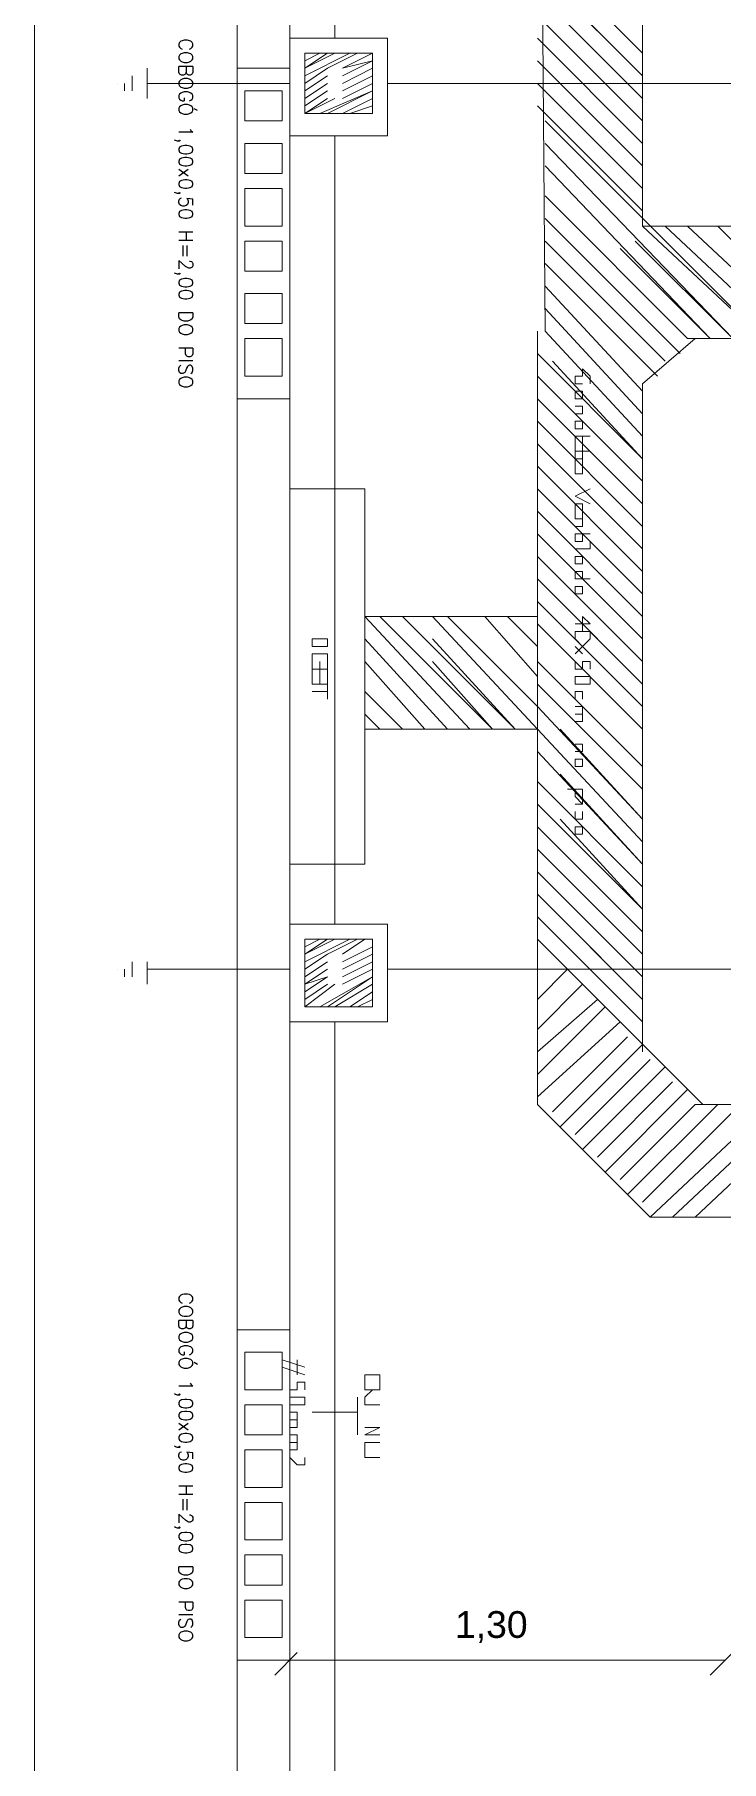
# Model space of a CAD drawing. Header units: inches. Extents: x 5 to 1823, y 18 to 726.
# Drawn here: x 484.92 to 486.97, y 289.36 to 294.52 of the extents above; entities that cross this region are included whole.
import ezdxf

# ---------------------------------------------------------------- set-up
doc = ezdxf.new("R2010")
doc.units = ezdxf.units.IN
doc.header["$MEASUREMENT"] = 0
for name, color, linetype in [('PDF2_0', 7, 'Continuous'), ('PDF2_01', 1, 'Continuous'), ('PDF2_03', 3, 'Continuous'), ('PDF2_06', 6, 'Continuous'), ('PDF2_EL0001', 1, 'Continuous'), ('PDF2_PROJET', 4, 'Continuous'), ('PDF2_QUADROS', 1, 'Continuous'), ('PDF2_Texto', 1, 'Continuous')]:
    doc.layers.add(name, color=color, linetype=linetype)
doc.styles.add('PDF Arial', font='arial.ttf')
doc.styles.add('PDF RomanS', font='romans__.ttf')

msp = doc.modelspace()

# ---------------------------------------------------------------- linework, layer by layer
at = {"layer": 'PDF2_0', "lineweight": 5}
for points in [[(485.2102, 294.3548), (485.2102, 294.3997)], [(485.2551, 294.3324), (485.2551, 294.4222)], [(485.1653, 294.3773), (485.1653, 294.3773)], [(485.1877, 294.3548), (485.1877, 294.3773)], [(485.7715, 292.6934), (485.749, 292.6934)], [(485.794, 292.626), (485.794, 292.6485), (485.794, 292.6709), (485.7715, 292.6709), (485.749, 292.6709), (485.749, 292.6485), (485.749, 292.626), (485.7715, 292.626), (485.7715, 292.6485)], [(485.7715, 292.6036), (485.7715, 292.5811), (485.749, 292.5811), (485.749, 292.6036), (485.749, 292.626), (485.794, 292.626), (485.794, 292.6036), (485.794, 292.5811), (485.7715, 292.5811), (485.7715, 292.6036), (485.7715, 292.626)], [(485.794, 292.5587), (485.749, 292.5587)], [(485.794, 292.5811), (485.794, 292.5362)], [(485.1653, 291.728), (485.1653, 291.728)], [(485.1877, 291.7055), (485.1877, 291.728)], [(485.2102, 291.7055), (485.2102, 291.7504)], [(485.2551, 291.6831), (485.2551, 291.7504)], [(485.7266, 290.538), (485.6592, 290.5605)], [(485.7266, 290.5156), (485.6592, 290.538)], [(485.6817, 290.5605), (485.6817, 290.5156), (485.6817, 290.4931), (485.6817, 290.4706), (485.7041, 290.4706), (485.7041, 290.4931), (485.7266, 290.4931), (485.7266, 290.4706)], [(485.7041, 290.5605), (485.7041, 290.5156)], [(485.9287, 290.4706), (485.9062, 290.4482), (485.9062, 290.4257), (485.9287, 290.4257), (485.9511, 290.4257)], [(485.6817, 290.4033), (485.7041, 290.4033), (485.7041, 290.3808), (485.6817, 290.3808)], [(485.7041, 290.3808), (485.7041, 290.3584), (485.6817, 290.3584)], [(485.6817, 290.3359), (485.7041, 290.3359), (485.7041, 290.3135), (485.6817, 290.3135)], [(485.9062, 290.3584), (485.9511, 290.3584), (485.9062, 290.3359), (485.9511, 290.3359)], [(485.7041, 290.3135), (485.7041, 290.291), (485.6817, 290.291)], [(485.7266, 290.2686), (485.7266, 290.2461), (485.7041, 290.2461), (485.6817, 290.2686), (485.6817, 290.2461)], [(485.9511, 290.3135), (485.9287, 290.3135), (485.9062, 290.3135), (485.9062, 290.291), (485.9062, 290.2686), (485.9287, 290.2686), (485.9511, 290.2686)]]:
    msp.add_lwpolyline(points, dxfattribs=at)
at = {"layer": 'PDF2_0', "lineweight": 0}
for points in [[(485.6817, 294.3773), (485.2551, 294.3773)], [(485.6817, 291.728), (485.2551, 291.728)], [(485.8838, 290.4482), (485.8838, 290.3359)], [(485.8838, 290.4033), (485.749, 290.4033)]]:
    msp.add_lwpolyline(points, dxfattribs=at)
at = {"layer": 'PDF2_0', "lineweight": 5}
for points in [[(485.794, 292.7158), (485.794, 292.6934), (485.7715, 292.6934), (485.749, 292.6934), (485.749, 292.7158), (485.7715, 292.7158)], [(485.9511, 290.4706), (485.9287, 290.4706), (485.9062, 290.4706), (485.9062, 290.4931), (485.9062, 290.5156), (485.9287, 290.5156), (485.9511, 290.5156), (485.9511, 290.4931)], [(485.7266, 290.4482), (485.7041, 290.4482), (485.6817, 290.4482), (485.6817, 290.4257), (485.7041, 290.4257), (485.7266, 290.4257)]]:
    msp.add_lwpolyline(points, close=True, dxfattribs=at)
at = {"layer": 'PDF2_0', "color": 1, "lineweight": 0}
for points in [[(485.7041, 289.6848), (485.6368, 289.6175)], [(486.939, 289.6175), (487.0064, 289.6848)]]:
    msp.add_lwpolyline(points, dxfattribs=at)
at = {"layer": 'PDF2_01', "lineweight": 5}
for points in [[(484.9183, 284.925), (484.9183, 297.8125)], [(485.5245, 293.4343), (485.5245, 294.4222)], [(485.6817, 293.4343), (485.6817, 294.4222)], [(485.5245, 289.6624), (485.5245, 290.6503)], [(486.9839, 289.6624), (485.6817, 289.6624), (485.6817, 290.6503)], [(485.6817, 289.4154), (485.6817, 289.7522)]]:
    msp.add_lwpolyline(points, dxfattribs=at)
msp.add_lwpolyline([(485.9062, 292.0423), (485.9062, 293.1649), (485.6817, 293.1649), (485.6817, 292.0423)], close=True, dxfattribs=at)
at = {"layer": 'PDF2_03', "lineweight": 5}
for points in [[(485.547, 294.265), (485.547, 294.3548), (485.6592, 294.3548), (485.6592, 294.265)], [(485.547, 294.1977), (485.547, 294.1079), (485.6592, 294.1079), (485.6592, 294.1977)], [(485.547, 294.063), (485.547, 293.9507), (485.6592, 293.9507), (485.6592, 294.063)], [(485.547, 293.816), (485.547, 293.9058), (485.6592, 293.9058), (485.6592, 293.816)], [(485.547, 293.6588), (485.547, 293.7486), (485.6592, 293.7486), (485.6592, 293.6588)], [(485.547, 293.6139), (485.547, 293.5017), (485.6592, 293.5017), (485.6592, 293.6139)], [(485.547, 290.4706), (485.547, 290.5829), (485.6592, 290.5829), (485.6592, 290.4706)], [(485.547, 290.4257), (485.547, 290.3359), (485.6592, 290.3359), (485.6592, 290.4257)], [(485.547, 290.291), (485.547, 290.1788), (485.6592, 290.1788), (485.6592, 290.291)], [(485.547, 290.0216), (485.547, 290.1339), (485.6592, 290.1339), (485.6592, 290.0216)], [(485.547, 289.8869), (485.547, 289.9767), (485.6592, 289.9767), (485.6592, 289.8869)], [(485.547, 289.842), (485.547, 289.7297), (485.6592, 289.7297), (485.6592, 289.842)]]:
    msp.add_lwpolyline(points, close=True, dxfattribs=at)
at = {"layer": 'PDF2_06', "lineweight": 5}
for points in [[(490.3293, 296.4204), (490.1721, 296.4204), (490.1721, 297.1613), (485.6817, 297.1613), (485.6817, 294.4222), (485.5245, 294.4222), (485.5245, 297.3185), (490.3293, 297.3185), (490.3293, 296.4204), (490.3293, 293.7711), (490.3293, 291.1218), (490.3293, 288.8092), (490.1721, 288.8092)], [(485.6817, 293.4343), (485.5245, 293.4343)], [(485.6817, 290.6503), (485.5245, 290.6503)]]:
    msp.add_lwpolyline(points, dxfattribs=at)
for points in [[(485.6817, 290.6503), (485.6817, 293.4343), (485.5245, 293.4343), (485.5245, 290.6503)], [(485.5245, 289.6624), (485.6817, 289.6624), (485.6817, 288.5622), (485.5245, 288.5622)]]:
    msp.add_lwpolyline(points, close=True, dxfattribs=at)
at = {"layer": 'PDF2_EL0001', "lineweight": 5}
for points in [[(485.8164, 296.8695), (485.8164, 294.512)], [(489.8802, 294.3773), (485.9736, 294.3773)], [(485.8164, 294.2201), (485.8164, 291.8627)], [(489.8802, 291.728), (485.9736, 291.728)], [(485.8164, 291.5708), (485.8164, 289.2133)]]:
    msp.add_lwpolyline(points, dxfattribs=at)
at = {"layer": 'PDF2_PROJET', "lineweight": 5}
for points in [[(486.7369, 296.8695), (486.4226, 296.5551), (486.4451, 293.6364), (486.7369, 293.3221)], [(486.7369, 296.398), (486.7369, 293.9507), (487.0962, 293.6139), (486.4451, 294.265)], [(486.4226, 294.7814), (486.7369, 294.4671)], [(486.7369, 294.3997), (486.4226, 294.7141), (486.7369, 294.3997), (486.4226, 294.7141), (486.7369, 294.3997), (486.4675, 294.6692)], [(486.4226, 294.6467), (486.7369, 294.3324)], [(486.7369, 294.265), (486.4226, 294.5794), (486.7369, 294.265), (486.4226, 294.5794), (486.7369, 294.265), (486.4675, 294.5345)], [(486.4226, 294.512), (486.7369, 294.1977)], [(486.7369, 294.1303), (486.4226, 294.4447), (486.7369, 294.1303), (486.4226, 294.4447), (486.7369, 294.1303), (486.4675, 294.3997)], [(486.4226, 294.3773), (486.7369, 294.063)], [(486.7369, 293.9956), (486.4226, 294.3099), (486.7369, 293.9956)], [(486.7145, 293.9058), (487.0064, 293.6139), (486.4451, 294.1977)], [(486.6696, 293.8834), (486.939, 293.6139), (486.4451, 294.1303)], [(488.578, 293.9507), (486.7369, 293.9507), (488.9148, 293.9507), (488.9148, 293.6139), (486.8716, 293.6139), (486.4451, 294.0405), (486.8716, 293.6139)], [(486.4451, 293.9732), (486.8492, 293.569)], [(486.4451, 293.9058), (486.8043, 293.5466)], [(486.4451, 293.8384), (486.7818, 293.5017)], [(486.4451, 293.7711), (486.7369, 293.4568)], [(486.4451, 293.7037), (486.7369, 293.3894)], [(486.4226, 293.6364), (486.4226, 291.3238), (486.7594, 290.987), (488.6005, 290.987)], [(486.7369, 291.481), (486.7369, 293.4792), (486.8941, 293.6139)], [(486.4675, 293.5466), (486.7369, 293.2547), (486.4226, 293.569), (486.7369, 293.2547)], [(486.4226, 293.5017), (486.7369, 293.1873)], [(486.7369, 293.12), (486.4226, 293.4343), (486.7369, 293.12), (486.4675, 293.3894)], [(486.4226, 293.367), (486.7369, 293.0526)], [(486.7369, 292.9853), (486.4226, 293.2996), (486.7369, 292.9853), (486.4675, 293.2547)], [(486.4226, 293.2322), (486.7369, 292.9179)], [(486.7369, 292.8506), (486.4226, 293.1649), (486.7369, 292.8506), (486.4675, 293.12)], [(486.4226, 293.0975), (486.7369, 292.7832)], [(486.7369, 292.7158), (486.4226, 293.0302), (486.7369, 292.7158), (486.4675, 292.9853)], [(486.4226, 292.9628), (486.7369, 292.6485)], [(486.7369, 292.5811), (486.4226, 292.8955), (486.7369, 292.5811), (486.4675, 292.8506)], [(486.4226, 292.8281), (486.7369, 292.5138)], [(486.4226, 292.6934), (486.3328, 292.7832), (485.9062, 292.7832), (486.4226, 292.7832)], [(486.7369, 292.1096), (486.4226, 292.4464), (486.1083, 292.7832), (486.4226, 292.4464), (485.9062, 292.4464)], [(485.9511, 292.7832), (486.2879, 292.4464), (486.1083, 292.6485)], [(486.1083, 292.7158), (486.3553, 292.4464), (486.0185, 292.7832)], [(486.1532, 292.7832), (486.4226, 292.5138)], [(486.2654, 292.7832), (486.4226, 292.6036)], [(486.7369, 292.4464), (486.4226, 292.7608), (486.7369, 292.4464)], [(485.9062, 292.6485), (486.0858, 292.4464)], [(486.7369, 292.3342), (486.4226, 292.6485), (486.7369, 292.3342), (486.49, 292.5811)], [(486.4226, 292.5811), (486.7369, 292.2668)], [(486.4226, 292.2893), (486.7369, 291.9749)], [(486.7369, 291.9076), (486.4226, 292.2219), (486.7369, 291.9076), (486.49, 292.177)], [(486.4226, 292.1545), (486.7369, 291.8402)], [(486.7369, 291.7729), (486.4226, 292.0872), (486.7369, 291.7729), (486.49, 292.0198)], [(486.4226, 292.0198), (486.7369, 291.7055)], [(486.4226, 291.9525), (486.7369, 291.6382), (486.4226, 291.9525), (486.7369, 291.6382), (486.49, 291.8851)], [(486.4226, 291.8851), (486.7369, 291.5708)], [(486.4226, 291.8178), (486.9166, 291.3238)], [(486.4226, 291.6382), (486.5124, 291.728)], [(486.5573, 291.6831), (486.4226, 291.5483), (486.5573, 291.6831)], [(486.6022, 291.6382), (486.4226, 291.481), (486.6022, 291.6382)], [(486.4226, 291.481), (486.6022, 291.6382)], [(486.4226, 291.4136), (486.6247, 291.6157)], [(486.4226, 291.3463), (486.6696, 291.5708)], [(486.4675, 291.3014), (486.692, 291.5259)], [(486.49, 291.2565), (486.7369, 291.5034)], [(486.5573, 291.1891), (486.8043, 291.4361)], [(486.6022, 291.1667), (486.8267, 291.3912)], [(486.6247, 291.1218), (486.8716, 291.3687)], [(486.7594, 290.987), (487.1186, 291.3238), (486.7594, 290.987), (488.9372, 290.987), (488.9372, 291.3238), (486.8941, 291.3238), (486.6696, 291.0993), (486.8941, 291.3238)]]:
    msp.add_lwpolyline(points, dxfattribs=at)
at = {"layer": 'PDF2_PROJET', "color": 30, "lineweight": 5, "true_color": 0xff7f00}
for points in [[(486.7369, 293.9507), (486.7369, 293.9507)], [(486.7594, 290.987), (486.7594, 290.987)]]:
    msp.add_lwpolyline(points, dxfattribs=at)
at = {"layer": 'PDF2_PROJET', "lineweight": 5}
for points in [[(487.1635, 293.6139), (486.8043, 293.9507)], [(487.2309, 293.6139), (486.8716, 293.9507)], [(487.2982, 293.6139), (486.9615, 293.9507)], [(486.2205, 292.4464), (485.9062, 292.7832)], [(486.1532, 292.4464), (485.9062, 292.7158)], [(486.0185, 292.4464), (485.9062, 292.5587)], [(485.9511, 292.4464), (485.9062, 292.4913)], [(486.49, 292.4464), (486.7369, 292.177), (486.4226, 292.5138), (486.7369, 292.177), (486.4226, 292.5138), (486.7369, 292.177)], [(486.49, 292.3117), (486.7369, 292.0423), (486.4226, 292.3791), (486.7369, 292.0423), (486.4226, 292.3791), (486.7369, 292.0423)], [(486.7594, 291.4585), (486.5349, 291.234)], [(486.9615, 291.3238), (486.692, 291.0544)], [(487.0288, 291.3238), (486.7369, 291.0319)], [(487.186, 291.3238), (486.8267, 290.987)], [(487.2533, 291.3238), (486.8941, 290.987)]]:
    msp.add_lwpolyline(points, close=True, dxfattribs=at)
at = {"layer": 'PDF2_PROJET', "color": 7, "lineweight": 5}
for points in [[(486.5573, 293.4792), (486.5349, 293.4792), (486.5349, 293.5017), (486.5573, 293.5017), (486.5573, 293.5241), (486.5798, 293.5017), (486.5798, 293.4792)], [(486.5349, 293.4119), (486.5573, 293.4119), (486.5573, 293.3894), (486.5349, 293.3894)], [(486.5798, 293.3221), (486.5349, 293.3221)], [(486.5573, 293.3221), (486.5573, 293.2771), (486.5573, 293.2996), (486.5573, 293.3221), (486.5349, 293.3221), (486.5349, 293.2996), (486.5349, 293.2771), (486.5798, 293.2771)], [(486.5349, 293.2771), (486.5349, 293.2547)], [(486.5573, 293.2771), (486.5573, 293.2547)], [(486.5798, 293.1649), (486.5349, 293.1424), (486.5798, 293.12)], [(486.5573, 293.12), (486.5573, 293.0751), (486.5573, 293.0975), (486.5573, 293.12), (486.5349, 293.12), (486.5349, 293.0975), (486.5349, 293.0751), (486.5573, 293.0751), (486.5573, 293.0526), (486.5349, 293.0526)], [(486.5798, 293.0302), (486.5349, 293.0302), (486.5349, 293.0077), (486.5573, 293.0077), (486.5573, 293.0302)], [(486.5798, 293.0077), (486.5798, 292.9853), (486.5798, 293.0077)], [(486.5798, 292.9853), (486.5349, 292.9853)], [(486.5798, 292.8955), (486.5349, 292.8955), (486.5349, 292.9179), (486.5573, 292.9179), (486.5573, 292.8955)], [(486.5349, 292.7608), (486.5798, 292.7608), (486.5573, 292.7832), (486.5573, 292.7383)], [(486.5573, 292.6934), (486.5349, 292.6709)], [(486.5573, 292.6709), (486.5349, 292.6934)], [(486.5798, 292.626), (486.5798, 292.6485), (486.5573, 292.6485), (486.5573, 292.626), (486.5349, 292.626), (486.5349, 292.6485)], [(486.5573, 292.5362), (486.5573, 292.5587), (486.5349, 292.5587), (486.5349, 292.5362)], [(486.5349, 292.5138), (486.5573, 292.5138), (486.5573, 292.4913), (486.5349, 292.4913)], [(486.5573, 292.4913), (486.5573, 292.4689), (486.5349, 292.4689)], [(486.5349, 292.4015), (486.5573, 292.4015), (486.5573, 292.3791), (486.5349, 292.3791)], [(486.5124, 292.2668), (486.5573, 292.2668), (486.5573, 292.2444), (486.5573, 292.2219), (486.5349, 292.2444), (486.5349, 292.2668)], [(486.5573, 292.2219), (486.5349, 292.2219)], [(486.5573, 292.177), (486.5573, 292.1995), (486.5573, 292.177), (486.5349, 292.177), (486.5349, 292.1995)], [(486.5798, 292.2219), (486.5798, 292.2219)]]:
    msp.add_lwpolyline(points, dxfattribs=at)
for points in [[(486.5349, 293.4343), (486.5573, 293.4343), (486.5573, 293.4568), (486.5349, 293.4568)], [(486.5349, 293.3445), (486.5573, 293.3445), (486.5573, 293.367), (486.5349, 293.367)], [(486.5349, 293.2098), (486.5573, 293.2098), (486.5573, 293.2322), (486.5573, 293.2547), (486.5349, 293.2547), (486.5349, 293.2322)], [(486.5349, 292.9404), (486.5573, 292.9404), (486.5573, 292.9628), (486.5349, 292.9628)], [(486.5349, 292.8506), (486.5573, 292.8506), (486.5573, 292.873), (486.5349, 292.873)], [(486.5798, 292.7158), (486.5798, 292.7383), (486.5573, 292.7383), (486.5349, 292.7383), (486.5349, 292.7158), (486.5573, 292.6934)], [(486.5798, 292.5811), (486.5798, 292.6036), (486.5573, 292.6036), (486.5349, 292.6036), (486.5349, 292.5811), (486.5573, 292.5811)], [(486.5573, 292.3342), (486.5573, 292.3566), (486.5349, 292.3566), (486.5349, 292.3342)], [(486.5573, 292.1545), (486.5349, 292.1545), (486.5349, 292.1321), (486.5573, 292.1321)]]:
    msp.add_lwpolyline(points, close=True, dxfattribs=at)
at = {"layer": 'PDF2_QUADROS', "lineweight": 5}
for points in [[(485.6817, 294.512), (485.6817, 294.2201), (485.9736, 294.2201), (485.9736, 294.512)], [(485.7266, 294.4671), (485.7266, 294.2875), (485.9287, 294.2875), (485.9287, 294.4671)], [(485.794, 294.3773), (485.7266, 294.3324)], [(485.6817, 291.8627), (485.6817, 291.5708), (485.9736, 291.5708), (485.9736, 291.8627)], [(485.7266, 291.8178), (485.7266, 291.6157), (485.9287, 291.6157), (485.9287, 291.8178)], [(485.9287, 291.7953), (485.8389, 291.7504)]]:
    msp.add_lwpolyline(points, close=True, dxfattribs=at)
for points in [[(485.7266, 294.4447), (485.7715, 294.4671)], [(485.794, 294.4671), (485.7266, 294.4222), (485.8164, 294.4671)], [(485.7266, 294.3997), (485.8613, 294.4671)], [(485.7266, 294.3773), (485.794, 294.4222), (485.8838, 294.4671)], [(485.8389, 294.3997), (485.9287, 294.4447), (485.8389, 294.4222), (485.9287, 294.4671)], [(485.7266, 294.3548), (485.794, 294.3997)], [(485.8389, 294.3773), (485.9287, 294.4222)], [(485.8389, 294.3548), (485.9287, 294.3997)], [(485.7266, 294.3099), (485.794, 294.3548)], [(485.7715, 294.2875), (485.9287, 294.3548), (485.794, 294.2875)], [(485.8389, 294.3324), (485.9287, 294.3773)], [(485.8164, 294.3324), (485.7266, 294.2875), (485.794, 294.3324)], [(485.8389, 294.2875), (485.9287, 294.3324)], [(485.8613, 294.2875), (485.9287, 294.3099)], [(485.8838, 294.2875), (485.9287, 294.2875)], [(485.7266, 291.7953), (485.7715, 291.8178)], [(485.794, 291.8178), (485.7266, 291.7729), (485.8164, 291.8178)], [(485.7266, 291.7504), (485.8613, 291.8178)], [(485.7266, 291.728), (485.794, 291.7729), (485.8838, 291.8178)], [(485.8389, 291.7729), (485.9062, 291.8178)], [(485.8389, 291.728), (485.9287, 291.7729)], [(485.7266, 291.7055), (485.794, 291.7504)], [(485.7266, 291.6606), (485.794, 291.7055), (485.7266, 291.6831), (485.794, 291.728)], [(485.8389, 291.7055), (485.9287, 291.7504)], [(485.8389, 291.6831), (485.9287, 291.728)], [(485.7266, 291.6382), (485.794, 291.6831)], [(485.7266, 291.6157), (485.8164, 291.6831)], [(485.7715, 291.6157), (485.9287, 291.7055), (485.794, 291.6157)], [(485.8164, 291.6157), (485.9287, 291.6831)], [(485.8613, 291.6157), (485.9287, 291.6606)], [(485.8838, 291.6157), (485.9287, 291.6382)]]:
    msp.add_lwpolyline(points, dxfattribs=at)

# ---------------------------------------------------------------- texts
at = {"layer": 'PDF2_Texto', "color": 7, "char_height": 0.041997, "attachment_point": 7, "rotation": 270, "style": 'PDF RomanS'}
for insert in [(485.3367, 294.512), (485.3367, 290.7625)]:
    msp.add_mtext('COBOGÓ 1,00x0,50 H=2,00 DO PISO', dxfattribs=dict(at, insert=insert))
at = {"layer": 'PDF2_Texto', "color": 2, "insert": (486.1756, 289.7139), "char_height": 0.07999, "attachment_point": 7, "style": 'PDF Arial'}
msp.add_mtext('1,30', dxfattribs=at)

doc.saveas('drawing.dxf')
